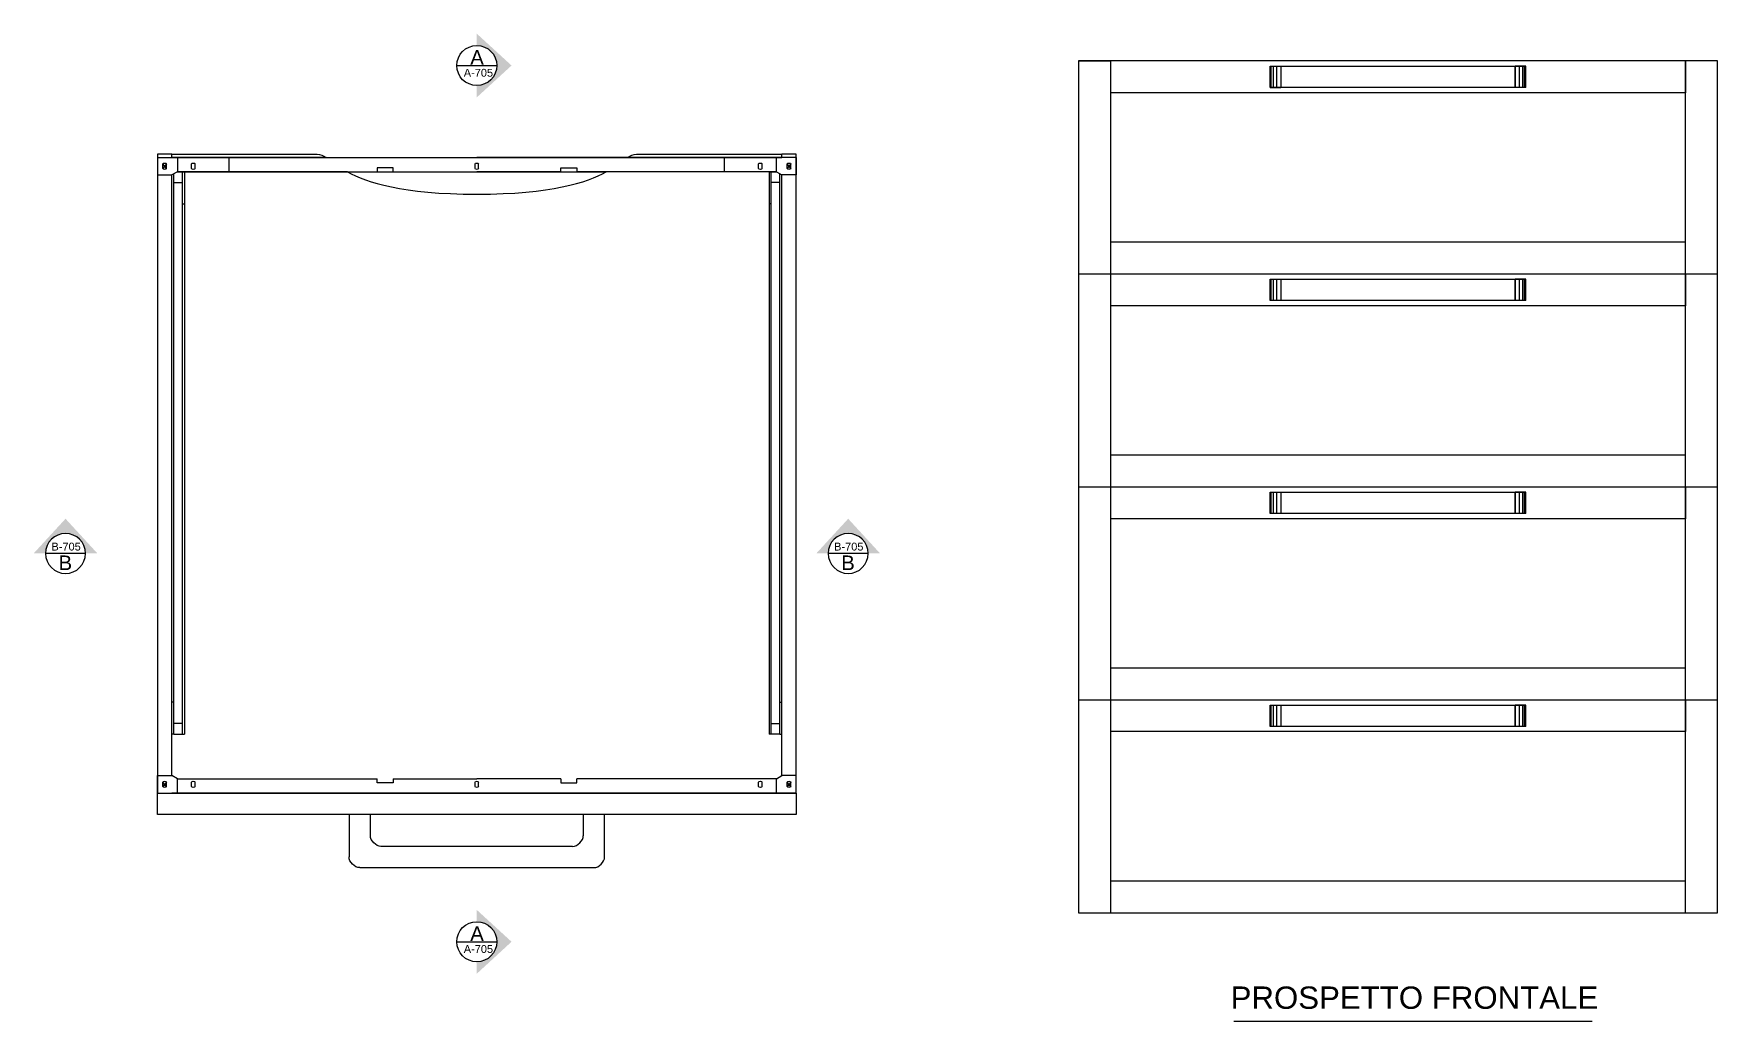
# Model space of a CAD drawing. Header units: millimetres. Extents: x 1505 to 3782, y 1569 to 3456.
# Drawn here: x 3043.1 to 3201.2, y 2211.6 to 2304.3 of the extents above; entities that cross this region are included whole.
import ezdxf
from ezdxf.enums import TextEntityAlignment as Align

# ---------------------------------------------------------------- set-up
doc = ezdxf.new("R2010")
doc.units = ezdxf.units.MM
doc.linetypes.add('CENTERX2', pattern=[4, 2.5, -0.5, 0.5, -0.5])
for name, color, linetype, lineweight in [('A-FURN', 8, 'Continuous', 18), ('G-ANNO-DIM', 3, 'Continuous', 18), ('meccanismi', 4, 'Continuous', 18), ('viti', 2, 'Continuous', 18)]:
    doc.layers.add(name, color=color, linetype=linetype, lineweight=lineweight)
doc.styles.add('ARIAL', font='arial.ttf')
doc.styles.add('underline', font='arial.ttf')

# ---------------------------------------------------------------- blocks, each defined once
blk = doc.blocks.new('section plan')
h = blk.add_hatch(color=256)
h.dxf.hatch_style = 1
h.paths.add_polyline_path([(56.9, 0.3), (46.3, 0.3, -1), (10.7, 0.3), (0.1, 0.3), (28.5, -30.6)])
blk.add_line((46.3, 0.3), (10.7, 0.3))
blk.add_circle((28.5, 0.3), 17.8)
at = {"style": 'ARIAL'}
for tag, height, p in [('A', 13, (28.4, 8.6)), ('A-301', 7, (29, -5.7))]:
    blk.add_attdef(tag, text='', height=height, dxfattribs=at).set_placement(p, align=Align.MIDDLE_CENTER)

msp = doc.modelspace()

# ---------------------------------------------------------------- hatches: boundary and pattern name
at = {"layer": 'G-ANNO-DIM'}
h = msp.add_hatch(color=256, dxfattribs=at)
h.dxf.hatch_style = 1
h.paths.add_polyline_path([(3084.73, 2304.32), (3084.73, 2303.2, -1), (3084.73, 2299.45), (3084.73, 2298.34), (3087.99, 2301.33)])
h = msp.add_hatch(color=256, dxfattribs=at)
h.dxf.hatch_style = 1
h.paths.add_polyline_path([(3084.73, 2222.03), (3084.73, 2220.91, -1), (3084.73, 2217.16), (3084.73, 2216.04), (3087.99, 2219.04)])

# ---------------------------------------------------------------- linework, layer by layer
at = {"layer": 'A-FURN'}
for p, q in [((3159.23, 2299.27), (3159.23, 2301.27)), ((3159.23, 2301.27), (3160.23, 2301.27)), ((3159.33, 2299.27), (3159.33, 2301.27)), ((3159.53, 2301.27), (3159.53, 2299.27)), ((3159.53, 2301.27), (3159.83, 2301.27)), ((3159.83, 2301.27), (3159.83, 2299.27)), ((3160.23, 2301.27), (3160.23, 2299.27)), ((3182.23, 2301.27), (3182.23, 2299.27)), ((3183.23, 2301.27), (3182.23, 2301.27)), ((3182.93, 2301.27), (3182.63, 2301.27)), ((3182.63, 2301.27), (3182.63, 2299.27)), ((3182.93, 2301.27), (3182.93, 2299.27)), ((3183.13, 2299.27), (3183.13, 2301.27)), ((3183.23, 2299.27), (3183.23, 2301.27)), ((3198.23, 2281.77), (3198.23, 2301.77)), ((3183.23, 2299.27), (3159.23, 2299.27)), ((3159.23, 2299.27), (3160.23, 2299.27)), ((3159.23, 2299.27), (3159.33, 2299.27)), ((3183.23, 2299.27), (3182.23, 2299.27)), ((3183.23, 2299.27), (3183.13, 2299.27)), ((3054.73, 2293), (3054.73, 2233)), ((3056.08, 2293), (3054.73, 2293)), ((3056.08, 2293), (3069.73, 2293)), ((3056.08, 2292.7), (3056.08, 2293)), ((3070.59, 2292.7), (3056.08, 2292.7)), ((3113.38, 2292.7), (3098.88, 2292.7)), ((3099.73, 2293), (3113.38, 2293)), ((3113.38, 2292.7), (3113.38, 2293)), ((3114.73, 2293), (3113.38, 2293)), ((3114.73, 2233), (3114.73, 2293)), ((3056.08, 2234.65), (3056.08, 2291.05)), ((3072.58, 2291.35), (3056.61, 2291.35)), ((3112.86, 2291.35), (3096.88, 2291.35)), ((3113.38, 2234.65), (3113.38, 2291.05)), ((3141.23, 2281.77), (3141.23, 2261.77)), ((3141.23, 2281.77), (3144.23, 2281.77)), ((3144.23, 2281.77), (3144.23, 2261.77)), ((3198.23, 2261.77), (3198.23, 2281.77)), ((3201.23, 2261.77), (3201.23, 2281.77)), ((3159.23, 2279.27), (3159.23, 2281.27)), ((3159.23, 2281.27), (3160.23, 2281.27)), ((3159.33, 2279.27), (3159.33, 2281.27)), ((3159.53, 2281.27), (3159.53, 2279.27)), ((3159.53, 2281.27), (3159.83, 2281.27)), ((3159.83, 2281.27), (3159.83, 2279.27)), ((3160.23, 2281.27), (3160.23, 2279.27)), ((3182.23, 2281.27), (3182.23, 2279.27)), ((3183.23, 2281.27), (3182.23, 2281.27)), ((3182.93, 2281.27), (3182.63, 2281.27)), ((3182.63, 2281.27), (3182.63, 2279.27)), ((3182.93, 2281.27), (3182.93, 2279.27)), ((3183.13, 2279.27), (3183.13, 2281.27)), ((3183.23, 2279.27), (3183.23, 2281.27)), ((3183.23, 2279.27), (3159.23, 2279.27)), ((3183.23, 2279.27), (3182.23, 2279.27)), ((3183.23, 2279.27), (3183.13, 2279.27)), ((3144.23, 2264.77), (3198.23, 2264.77)), ((3141.23, 2261.77), (3201.23, 2261.77)), ((3141.23, 2261.77), (3141.23, 2241.77)), ((3141.23, 2261.77), (3144.23, 2261.77)), ((3144.23, 2261.77), (3144.23, 2241.77)), ((3159.23, 2259.27), (3159.23, 2261.27)), ((3159.23, 2261.27), (3160.23, 2261.27)), ((3159.33, 2259.27), (3159.33, 2261.27)), ((3159.53, 2261.27), (3159.53, 2259.27)), ((3159.53, 2261.27), (3159.83, 2261.27)), ((3159.83, 2261.27), (3159.83, 2259.27)), ((3160.23, 2261.27), (3160.23, 2259.27)), ((3182.23, 2261.27), (3182.23, 2259.27)), ((3183.23, 2261.27), (3182.23, 2261.27)), ((3182.93, 2261.27), (3182.63, 2261.27)), ((3182.63, 2261.27), (3182.63, 2259.27)), ((3182.93, 2261.27), (3182.93, 2259.27)), ((3183.13, 2259.27), (3183.13, 2261.27)), ((3183.23, 2259.27), (3183.23, 2261.27)), ((3198.23, 2241.77), (3198.23, 2261.77)), ((3198.23, 2261.77), (3198.23, 2258.77)), ((3201.23, 2241.77), (3201.23, 2261.77)), ((3198.23, 2258.77), (3144.23, 2258.77)), ((3183.23, 2259.27), (3159.23, 2259.27)), ((3183.23, 2259.27), (3182.23, 2259.27)), ((3183.23, 2259.27), (3183.13, 2259.27)), ((3144.23, 2244.77), (3198.23, 2244.77)), ((3141.23, 2241.77), (3201.23, 2241.77)), ((3141.23, 2241.77), (3141.23, 2221.77)), ((3141.23, 2241.77), (3144.23, 2241.77)), ((3144.23, 2241.77), (3144.23, 2221.77)), ((3159.23, 2239.27), (3159.23, 2241.27)), ((3159.23, 2241.27), (3160.23, 2241.27)), ((3159.33, 2239.27), (3159.33, 2241.27)), ((3159.53, 2241.27), (3159.83, 2241.27)), ((3159.53, 2241.27), (3159.53, 2239.27)), ((3159.83, 2241.27), (3159.83, 2239.27)), ((3160.23, 2241.27), (3160.23, 2239.27)), ((3182.23, 2241.27), (3182.23, 2239.27)), ((3183.23, 2241.27), (3182.23, 2241.27)), ((3182.93, 2241.27), (3182.63, 2241.27)), ((3182.63, 2241.27), (3182.63, 2239.27)), ((3182.93, 2241.27), (3182.93, 2239.27)), ((3183.13, 2239.27), (3183.13, 2241.27)), ((3183.23, 2239.27), (3183.23, 2241.27)), ((3198.23, 2221.77), (3198.23, 2241.77)), ((3198.23, 2241.77), (3198.23, 2238.77)), ((3201.23, 2221.77), (3201.23, 2241.77)), ((3183.23, 2239.27), (3159.23, 2239.27)), ((3183.23, 2239.27), (3182.23, 2239.27)), ((3183.23, 2239.27), (3183.13, 2239.27)), ((3198.23, 2238.77), (3144.23, 2238.77)), ((3113.38, 2233), (3056.23, 2233)), ((3072.73, 2231), (3072.73, 2227)), ((3074.73, 2231), (3072.73, 2231)), ((3074.73, 2229), (3074.73, 2231)), ((3094.73, 2231), (3094.73, 2229)), ((3096.73, 2231), (3094.73, 2231)), ((3096.73, 2227), (3096.73, 2231)), ((3093.73, 2228), (3075.73, 2228)), ((3073.73, 2226), (3095.73, 2226)), ((3144.23, 2224.77), (3198.23, 2224.77)), ((3141.23, 2221.77), (3201.23, 2221.77))]:
    msp.add_line(p, q, dxfattribs=at)
for points in [[(3141.23, 2301.77), (3141.23, 2281.77), (3201.23, 2281.77), (3201.23, 2301.77), (3141.23, 2301.77), (3144.23, 2301.77), (3144.23, 2281.77)], [(3198.23, 2301.77), (3198.23, 2298.77), (3144.23, 2298.77)], [(3159.23, 2301.27), (3183.23, 2301.27)], [(3182.23, 2299.27), (3182.23, 2301.27)], [(3182.23, 2299.27), (3182.23, 2301.27)], [(3182.23, 2299.27), (3182.23, 2301.27)], [(3056.08, 2292.7), (3056.08, 2293)], [(3113.38, 2292.7), (3113.38, 2293)], [(3056.08, 2234.65), (3056.08, 2291.05)], [(3113.38, 2234.65), (3113.38, 2291.05)], [(3144.23, 2284.77), (3198.23, 2284.77)], [(3198.23, 2281.77), (3198.23, 2278.77), (3144.23, 2278.77)], [(3159.23, 2281.27), (3183.23, 2281.27)], [(3182.23, 2279.27), (3182.23, 2281.27)], [(3182.23, 2279.27), (3182.23, 2281.27)], [(3182.23, 2279.27), (3182.23, 2281.27)], [(3159.23, 2261.27), (3183.23, 2261.27)], [(3182.23, 2259.27), (3182.23, 2261.27)], [(3182.23, 2259.27), (3182.23, 2261.27)], [(3182.23, 2259.27), (3182.23, 2261.27)], [(3159.23, 2241.27), (3183.23, 2241.27)], [(3182.23, 2239.27), (3182.23, 2241.27)], [(3182.23, 2239.27), (3182.23, 2241.27)], [(3182.23, 2239.27), (3182.23, 2241.27)], [(3054.73, 2233), (3056.08, 2233)], [(3113.38, 2233), (3056.08, 2233)], [(3114.73, 2233), (3113.38, 2233)]]:
    msp.add_lwpolyline(points, dxfattribs=at)
msp.add_lwpolyline([(3054.73, 2231), (3054.73, 2233), (3114.73, 2233), (3114.73, 2231)], close=True, dxfattribs=at)
for points in [[(3069.73, 2293), (3070.04, 2293), (3070.3, 2292.89), (3070.59, 2292.7)], [(3072.58, 2291.35), (3074.41, 2290.35), (3077.7, 2289.25), (3084.73, 2289.25)], [(3084.73, 2289.25), (3091.76, 2289.25), (3095.06, 2290.35), (3096.88, 2291.35)], [(3075.73, 2228), (3075.26, 2228), (3074.73, 2228.53), (3074.73, 2229)], [(3093.73, 2228), (3094.2, 2228), (3094.73, 2228.53), (3094.73, 2229)], [(3073.73, 2226), (3073.26, 2226), (3072.73, 2226.53), (3072.73, 2227)], [(3095.73, 2226), (3096.2, 2226), (3096.73, 2226.53), (3096.73, 2227)]]:
    msp.add_open_spline(points, degree=3, dxfattribs=at)
msp.add_open_spline([(3098.88, 2292.7), (3099.16, 2292.89), (3099.43, 2293), (3099.73, 2293), (3099.73, 2293), (3099.73, 2293), (3099.73, 2293), (3099.73, 2293), (3099.73, 2293), (3099.73, 2293)], degree=3, knots=[5.843098, 5.843098, 5.843098, 5.843098, 7.071068, 7.071068, 7.071068, 7.071074, 7.071074, 7.071074, 7.071154, 7.071154, 7.071154, 7.071154], dxfattribs=at)
at = {"layer": 'G-ANNO-DIM'}
for p, q in [((3082.86, 2301.33), (3086.61, 2301.33)), ((3082.86, 2219.04), (3086.61, 2219.04)), ((3155.82, 2211.57), (3189.47, 2211.57))]:
    msp.add_line(p, q, dxfattribs=at)
for centre in [(3084.73, 2301.33), (3084.73, 2219.04)]:
    msp.add_circle(centre, 1.88, dxfattribs=at)
at = {"layer": 'meccanismi'}
for p, q in [((3054.73, 2292.7), (3054.73, 2291.05)), ((3054.73, 2292.7), (3084.73, 2292.7)), ((3056.08, 2292.7), (3113.38, 2292.7)), ((3061.48, 2291.35), (3061.48, 2292.7)), ((3114.73, 2292.7), (3084.73, 2292.7)), ((3107.98, 2291.35), (3107.98, 2292.7)), ((3114.73, 2292.7), (3114.73, 2291.05)), ((3054.73, 2291.05), (3056.08, 2291.05)), ((3055.23, 2291.67), (3055.23, 2292.09)), ((3055.58, 2291.67), (3055.58, 2292.09)), ((3056.61, 2291.35), (3056.08, 2291.05)), ((3056.29, 2290.35), (3056.29, 2291.17)), ((3057.28, 2291.35), (3056.61, 2291.35)), ((3057.08, 2238.55), (3057.09, 2291.35)), ((3057.28, 2291.35), (3057.28, 2238.55)), ((3057.93, 2291.67), (3057.93, 2292.09)), ((3058.28, 2291.67), (3058.28, 2292.09)), ((3076.86, 2291.35), (3076.86, 2291.73)), ((3076.86, 2291.35), (3084.73, 2291.35)), ((3084.56, 2291.66), (3084.56, 2292.09)), ((3092.61, 2291.35), (3084.73, 2291.35)), ((3084.9, 2291.66), (3084.9, 2292.09)), ((3092.61, 2291.35), (3092.61, 2291.73)), ((3111.18, 2291.66), (3111.18, 2292.09)), ((3111.53, 2291.66), (3111.53, 2292.09)), ((3112.18, 2291.35), (3112.86, 2291.35)), ((3112.18, 2291.35), (3112.18, 2238.55)), ((3112.38, 2238.55), (3112.38, 2291.35)), ((3112.86, 2291.35), (3113.38, 2291.05)), ((3113.18, 2290.35), (3113.18, 2291.17)), ((3114.73, 2291.05), (3113.38, 2291.05)), ((3113.88, 2291.66), (3113.88, 2292.09)), ((3114.23, 2291.66), (3114.23, 2292.09)), ((3056.28, 2239.55), (3056.28, 2290.35)), ((3056.28, 2290.35), (3057.08, 2290.35)), ((3113.18, 2290.35), (3112.38, 2290.35)), ((3113.18, 2239.55), (3113.18, 2290.35)), ((3057.09, 2288.35), (3057.28, 2288.35)), ((3112.38, 2288.35), (3112.18, 2288.35)), ((3056.28, 2241.55), (3056.08, 2241.55)), ((3113.18, 2241.55), (3113.38, 2241.55)), ((3056.28, 2238.55), (3056.28, 2239.55)), ((3057.08, 2239.55), (3056.28, 2239.55)), ((3112.38, 2239.55), (3113.18, 2239.55)), ((3113.18, 2238.55), (3113.18, 2239.55)), ((3056.28, 2238.55), (3056.08, 2238.55)), ((3056.28, 2238.55), (3057.28, 2238.55)), ((3113.18, 2238.55), (3112.18, 2238.55)), ((3113.18, 2238.55), (3113.38, 2238.55)), ((3054.73, 2233), (3054.73, 2234.65)), ((3054.73, 2234.65), (3056.08, 2234.65)), ((3056.61, 2234.35), (3056.08, 2234.65)), ((3076.86, 2234.35), (3076.86, 2233.98)), ((3076.86, 2234.35), (3084.73, 2234.35)), ((3092.61, 2234.35), (3084.73, 2234.35)), ((3092.61, 2234.35), (3092.61, 2233.98)), ((3112.86, 2234.35), (3113.38, 2234.65)), ((3114.73, 2234.65), (3113.38, 2234.65)), ((3114.73, 2233), (3114.73, 2234.65)), ((3054.73, 2233), (3084.73, 2233)), ((3055.23, 2233.62), (3055.23, 2234.04)), ((3055.58, 2233.62), (3055.58, 2234.04)), ((3057.93, 2233.62), (3057.93, 2234.04)), ((3058.28, 2233.62), (3058.28, 2234.04)), ((3084.56, 2233.61), (3084.56, 2234.04)), ((3114.73, 2233), (3084.73, 2233)), ((3084.9, 2233.61), (3084.9, 2234.04)), ((3111.18, 2233.61), (3111.18, 2234.04)), ((3111.53, 2233.61), (3111.53, 2234.04)), ((3113.88, 2233.61), (3113.88, 2234.04)), ((3114.23, 2233.61), (3114.23, 2234.04))]:
    msp.add_line(p, q, dxfattribs=at)
for points in [[(3056.61, 2292.7), (3056.61, 2291.35), (3075.36, 2291.35)], [(3112.86, 2291.35), (3112.86, 2292.7)], [(3056.61, 2291.35), (3096.88, 2291.35)], [(3076.86, 2291.73), (3075.36, 2291.73), (3075.36, 2291.35)], [(3092.61, 2291.73), (3094.11, 2291.73), (3094.11, 2291.35)], [(3112.86, 2291.35), (3094.11, 2291.35)], [(3056.61, 2233), (3056.61, 2234.35), (3075.36, 2234.35)], [(3076.86, 2233.98), (3075.36, 2233.98), (3075.36, 2234.35)], [(3092.61, 2233.98), (3094.11, 2233.98), (3094.11, 2234.35)], [(3112.86, 2233), (3112.86, 2234.35), (3094.11, 2234.35)]]:
    msp.add_lwpolyline(points, dxfattribs=at)
for points in [[(3055.23, 2292.09), (3055.23, 2292.2), (3055.58, 2292.2), (3055.58, 2292.09)], [(3055.58, 2291.67), (3055.58, 2291.55), (3055.23, 2291.55), (3055.23, 2291.67)], [(3057.93, 2292.09), (3057.93, 2292.2), (3058.28, 2292.2), (3058.28, 2292.09)], [(3058.28, 2291.67), (3058.28, 2291.55), (3057.93, 2291.55), (3057.93, 2291.67)], [(3084.56, 2292.09), (3084.56, 2292.2), (3084.9, 2292.2), (3084.9, 2292.09)], [(3084.9, 2291.66), (3084.9, 2291.55), (3084.56, 2291.55), (3084.56, 2291.66)], [(3111.18, 2292.09), (3111.18, 2292.2), (3111.53, 2292.2), (3111.53, 2292.09)], [(3111.53, 2291.66), (3111.53, 2291.55), (3111.18, 2291.55), (3111.18, 2291.66)], [(3113.88, 2292.09), (3113.88, 2292.2), (3114.23, 2292.2), (3114.23, 2292.09)], [(3114.23, 2291.66), (3114.23, 2291.55), (3113.88, 2291.55), (3113.88, 2291.66)], [(3055.23, 2234.04), (3055.23, 2234.15), (3055.58, 2234.15), (3055.58, 2234.04)], [(3057.93, 2234.04), (3057.93, 2234.15), (3058.28, 2234.15), (3058.28, 2234.04)], [(3084.56, 2234.04), (3084.56, 2234.15), (3084.9, 2234.15), (3084.9, 2234.04)], [(3111.18, 2234.04), (3111.18, 2234.15), (3111.53, 2234.15), (3111.53, 2234.04)], [(3113.88, 2234.04), (3113.88, 2234.15), (3114.23, 2234.15), (3114.23, 2234.04)], [(3055.58, 2233.62), (3055.58, 2233.5), (3055.23, 2233.5), (3055.23, 2233.62)], [(3058.28, 2233.62), (3058.28, 2233.5), (3057.93, 2233.5), (3057.93, 2233.62)], [(3084.9, 2233.61), (3084.9, 2233.5), (3084.56, 2233.5), (3084.56, 2233.61)], [(3111.53, 2233.61), (3111.53, 2233.5), (3111.18, 2233.5), (3111.18, 2233.61)], [(3114.23, 2233.61), (3114.23, 2233.5), (3113.88, 2233.5), (3113.88, 2233.61)]]:
    msp.add_open_spline(points, degree=3, dxfattribs=at)
at = {"layer": 'viti'}
for p, q in [((3055.58, 2292.09), (3055.23, 2291.67)), ((3055.58, 2291.67), (3055.23, 2292.09)), ((3114.23, 2292.09), (3113.88, 2291.66)), ((3114.23, 2291.66), (3113.88, 2292.09)), ((3055.58, 2234.04), (3055.23, 2233.62)), ((3055.58, 2233.62), (3055.23, 2234.04)), ((3114.23, 2234.04), (3113.88, 2233.61)), ((3114.23, 2233.61), (3113.88, 2234.04))]:
    msp.add_line(p, q, dxfattribs=at)

# ---------------------------------------------------------------- block references
at = {"layer": 'G-ANNO-DIM', "linetype": 'CENTERX2', "ltscale": 5}
ref = msp.add_blockref('section plan', (3043.1, 2255.54), dxfattribs=dict(at, xscale=-0.1054453191810376, yscale=0.1054453191810376, zscale=0.1054453191810376, rotation=180))
ref.add_attrib('A-301', 'B-705', dxfattribs={"layer": '0', "ltscale": 5, "height": 0.738, "style": 'ARIAL'}).set_placement((3046.16, 2256.15), align=Align.MIDDLE_CENTER)
ref.add_attrib('A', 'B', dxfattribs={"layer": '0', "ltscale": 5, "height": 1.37, "style": 'ARIAL'}).set_placement((3046.09, 2254.63), align=Align.MIDDLE_CENTER)
ref = msp.add_blockref('section plan', (3116.6, 2255.54), dxfattribs=dict(at, xscale=-0.1054453191810376, yscale=0.1054453191810376, zscale=0.1054453191810376, rotation=180))
ref.add_attrib('A-301', 'B-705', dxfattribs={"layer": '0', "ltscale": 5, "height": 0.738, "style": 'ARIAL'}).set_placement((3119.66, 2256.15), align=Align.MIDDLE_CENTER)
ref.add_attrib('A', 'B', dxfattribs={"layer": '0', "ltscale": 5, "height": 1.37, "style": 'ARIAL'}).set_placement((3119.59, 2254.63), align=Align.MIDDLE_CENTER)

# ---------------------------------------------------------------- texts
at = {"layer": 'G-ANNO-DIM', "style": 'underline'}
msp.add_text('PROSPETTO FRONTALE', height=2.0979, dxfattribs=at).set_placement((3155.52, 2212.74))
at = {"layer": 'G-ANNO-DIM', "style": 'ARIAL'}
for tag, height, p in [('A', 1.37, (3084.75, 2302.09)), ('A-705', 0.738, (3084.88, 2300.65)), ('A', 1.37, (3084.75, 2219.8)), ('A-705', 0.738, (3084.88, 2218.36))]:
    msp.add_attdef(tag, text='', height=height, dxfattribs=at).set_placement(p, align=Align.MIDDLE_CENTER)

doc.saveas('drawing.dxf')
